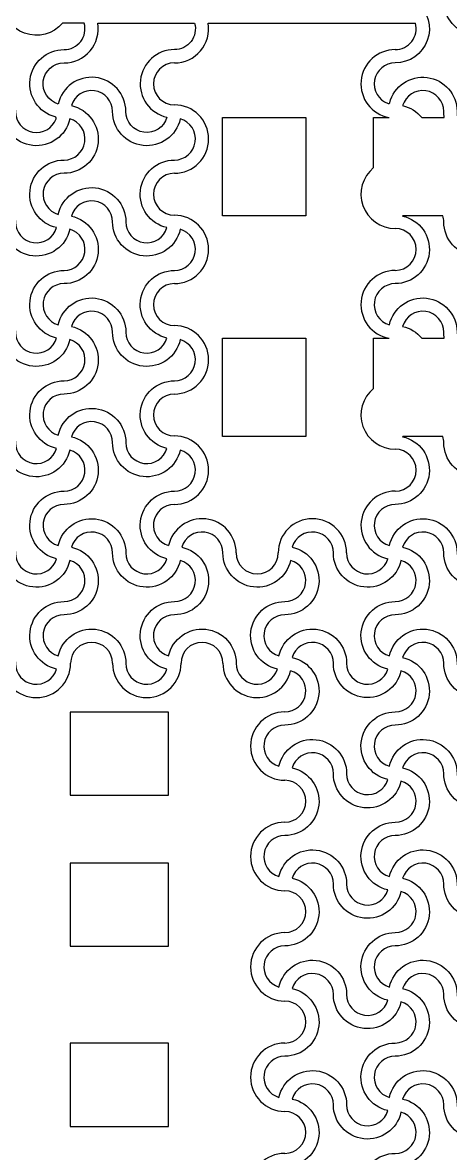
# Model space of a CAD drawing. Header units: millimetres. Extents: x 24 to 345, y 12 to 201.
# Drawn here: x 67.045 to 68.595, y 39.318 to 43.416 of the extents above; entities that cross this region are included whole.
import ezdxf

# ---------------------------------------------------------------- set-up
doc = ezdxf.new("R2010")
doc.units = ezdxf.units.MM
doc.header["$MEASUREMENT"] = 0
doc.layers.add('5th metal (rf+ground)', color=240, linetype='Continuous')

msp = doc.modelspace()

# ---------------------------------------------------------------- linework, layer by layer
at = {"layer": '5th metal (rf+ground)'}
msp.add_line((67.71767, 43.41421), (68.46862, 43.41421), dxfattribs=at)
msp.add_line((67.71767, 43.41421), (68.46862, 43.41421), dxfattribs=at)
msp.add_line((67.71767, 43.41421), (68.46862, 43.41421), dxfattribs=at)
msp.add_line((67.71767, 43.41421), (68.46862, 43.41421), dxfattribs=at)
for points in [[(67.19004, 43.41421, -0.6990522), (66.9713, 43.49421, 0.8396467), (66.82385, 43.52011, 0.3140027), (66.82657, 43.5142, -0.8800119), (66.7953, 43.27021, 0.8296244), (66.76772, 43.12339, 0.3532589), (66.77564, 43.12674, -0.8753594), (67.0193, 43.09421, 0.8341201), (67.16641, 43.06738, 0.111244), (67.16698, 43.07052, 0.2790122), (67.16334, 43.0744, -0.8774938), (67.1953, 43.31821, 0.4945431), (67.26862, 43.41421)], [(67.19004, 43.41421, -0.6990522), (66.9713, 43.49421, 0.8396467), (66.82385, 43.52011, 0.3140027), (66.82657, 43.5142, -0.8800119), (66.7953, 43.27021, 0.8296244), (66.76772, 43.12339, 0.3532589), (66.77564, 43.12674, -0.8753594), (67.0193, 43.09421, 0.8341201), (67.16641, 43.06738, 0.111244), (67.16698, 43.07052, 0.2790122), (67.16334, 43.0744, -0.8774938), (67.1953, 43.31821, 0.4945431), (67.26862, 43.41421)], [(67.19004, 43.41421, -0.6990522), (66.9713, 43.49421, 0.8396467), (66.82385, 43.52011, 0.3140027), (66.82657, 43.5142, -0.8800119), (66.7953, 43.27021, 0.8296244), (66.76772, 43.12339, 0.3532589), (66.77564, 43.12674, -0.8753594), (67.0193, 43.09421, 0.8341201), (67.16641, 43.06738, 0.111244), (67.16698, 43.07052, 0.2790122), (67.16334, 43.0744, -0.8774938), (67.1953, 43.31821, 0.4945431), (67.26862, 43.41421)], [(67.19004, 43.41421, -0.6990522), (66.9713, 43.49421, 0.8396467), (66.82385, 43.52011, 0.3140027), (66.82657, 43.5142, -0.8800119), (66.7953, 43.27021, 0.8296244), (66.76772, 43.12339, 0.3532589), (66.77564, 43.12674, -0.8753594), (67.0193, 43.09421, 0.8341201), (67.16641, 43.06738, 0.111244), (67.16698, 43.07052, 0.2790122), (67.16334, 43.0744, -0.8774938), (67.1953, 43.31821, 0.4945431), (67.26862, 43.41421)], [(68.4753, 43.48895, -0.6990522), (68.3953, 43.27021, 0.8396467), (68.3694, 43.12276, 0.3140027), (68.37531, 43.12548, -0.8800119), (68.6193, 43.09421, 0.8296244), (68.76612, 43.06663, 0.3532589), (68.76277, 43.07455, -0.8753594), (68.7953, 43.31821, 0.8341201), (68.82213, 43.46532, 0.111244), (68.81899, 43.46589, 0.2790122), (68.81511, 43.46226, -0.8774938), (68.5713, 43.49421, 0.4945431), (68.4753, 43.56753)], [(68.4753, 43.48895, -0.6990522), (68.3953, 43.27021, 0.8396467), (68.3694, 43.12276, 0.3140027), (68.37531, 43.12548, -0.8800119), (68.6193, 43.09421, 0.8296244), (68.76612, 43.06663, 0.3532589), (68.76277, 43.07455, -0.8753594), (68.7953, 43.31821, 0.8341201), (68.82213, 43.46532, 0.111244), (68.81899, 43.46589, 0.2790122), (68.81511, 43.46226, -0.8774938), (68.5713, 43.49421, 0.4945431), (68.4753, 43.56753)], [(68.4753, 43.48895, -0.6990522), (68.3953, 43.27021, 0.8396467), (68.3694, 43.12276, 0.3140027), (68.37531, 43.12548, -0.8800119), (68.6193, 43.09421, 0.8296244), (68.76612, 43.06663, 0.3532589), (68.76277, 43.07455, -0.8753594), (68.7953, 43.31821, 0.8341201), (68.82213, 43.46532, 0.111244), (68.81899, 43.46589, 0.2790122), (68.81511, 43.46226, -0.8774938), (68.5713, 43.49421, 0.4945431), (68.4753, 43.56753)], [(68.4753, 43.48895, -0.6990522), (68.3953, 43.27021, 0.8396467), (68.3694, 43.12276, 0.3140027), (68.37531, 43.12548, -0.8800119), (68.6193, 43.09421, 0.8296244), (68.76612, 43.06663, 0.3532589), (68.76277, 43.07455, -0.8753594), (68.7953, 43.31821, 0.8341201), (68.82213, 43.46532, 0.111244), (68.81899, 43.46589, 0.2790122), (68.81511, 43.46226, -0.8774938), (68.5713, 43.49421, 0.4945431), (68.4753, 43.56753)], [(67.1953, 43.27021, 0.4624981), (67.31767, 43.41421), (67.66862, 43.41421, -0.4945431), (67.5953, 43.31821, 0.8959788), (67.56833, 43.07318, -0.8687853), (67.4193, 43.09421, 0.8959788), (67.17427, 43.12118, -0.8687853)], [(67.1953, 43.27021, 0.4624981), (67.31767, 43.41421), (67.66862, 43.41421, -0.4945431), (67.5953, 43.31821, 0.8959788), (67.56833, 43.07318, -0.8687853), (67.4193, 43.09421, 0.8959788), (67.17427, 43.12118, -0.8687853)], [(67.1953, 43.27021, 0.4624981), (67.31767, 43.41421), (67.66862, 43.41421, -0.4945431), (67.5953, 43.31821, 0.8959788), (67.56833, 43.07318, -0.8687853), (67.4193, 43.09421, 0.8959788), (67.17427, 43.12118, -0.8687853)], [(67.1953, 43.27021, 0.4624981), (67.31767, 43.41421), (67.66862, 43.41421, -0.4945431), (67.5953, 43.31821, 0.8959788), (67.56833, 43.07318, -0.8687853), (67.4193, 43.09421, 0.8959788), (67.17427, 43.12118, -0.8687853)], [(67.21633, 43.06724, -0.8959788), (66.9713, 43.09421, 0.8687853), (66.82227, 43.11524, -0.8959788), (66.7953, 42.87021, 0.8687853), (66.77427, 42.72118, -0.8959788), (67.0193, 42.69421, 0.8687853), (67.16833, 42.67318, -0.8959788), (67.1953, 42.91821, 0.8687853)], [(67.21633, 43.06724, -0.8959788), (66.9713, 43.09421, 0.8687853), (66.82227, 43.11524, -0.8959788), (66.7953, 42.87021, 0.8687853), (66.77427, 42.72118, -0.8959788), (67.0193, 42.69421, 0.8687853), (67.16833, 42.67318, -0.8959788), (67.1953, 42.91821, 0.8687853)], [(67.21633, 43.06724, -0.8959788), (66.9713, 43.09421, 0.8687853), (66.82227, 43.11524, -0.8959788), (66.7953, 42.87021, 0.8687853), (66.77427, 42.72118, -0.8959788), (67.0193, 42.69421, 0.8687853), (67.16833, 42.67318, -0.8959788), (67.1953, 42.91821, 0.8687853)], [(67.21633, 43.06724, -0.8959788), (66.9713, 43.09421, 0.8687853), (66.82227, 43.11524, -0.8959788), (66.7953, 42.87021, 0.8687853), (66.77427, 42.72118, -0.8959788), (67.0193, 42.69421, 0.8687853), (67.16833, 42.67318, -0.8959788), (67.1953, 42.91821, 0.8687853)], [(67.61633, 43.06724, -0.8959788), (67.3713, 43.09421, 0.8687853), (67.22227, 43.11524, -0.8959788), (67.1953, 42.87021, 0.8687853), (67.17427, 42.72118, -0.8959788), (67.4193, 42.69421, 0.8687853), (67.56833, 42.67318, -0.8959788), (67.5953, 42.91821, 0.8687853)], [(67.61633, 43.06724, -0.8959788), (67.3713, 43.09421, 0.8687853), (67.22227, 43.11524, -0.8959788), (67.1953, 42.87021, 0.8687853), (67.17427, 42.72118, -0.8959788), (67.4193, 42.69421, 0.8687853), (67.56833, 42.67318, -0.8959788), (67.5953, 42.91821, 0.8687853)], [(67.61633, 43.06724, -0.8959788), (67.3713, 43.09421, 0.8687853), (67.22227, 43.11524, -0.8959788), (67.1953, 42.87021, 0.8687853), (67.17427, 42.72118, -0.8959788), (67.4193, 42.69421, 0.8687853), (67.56833, 42.67318, -0.8959788), (67.5953, 42.91821, 0.8687853)], [(67.61633, 43.06724, -0.8959788), (67.3713, 43.09421, 0.8687853), (67.22227, 43.11524, -0.8959788), (67.1953, 42.87021, 0.8687853), (67.17427, 42.72118, -0.8959788), (67.4193, 42.69421, 0.8687853), (67.56833, 42.67318, -0.8959788), (67.5953, 42.91821, 0.8687853)], [(67.21633, 42.66724, -0.8959788), (66.9713, 42.69421, 0.8687853), (66.82227, 42.71524, -0.8959788), (66.7953, 42.47021, 0.8687853), (66.77427, 42.32118, -0.8959788), (67.0193, 42.29421, 0.8687853), (67.16833, 42.27318, -0.8959788), (67.1953, 42.51821, 0.8687853)], [(67.21633, 42.66724, -0.8959788), (66.9713, 42.69421, 0.8687853), (66.82227, 42.71524, -0.8959788), (66.7953, 42.47021, 0.8687853), (66.77427, 42.32118, -0.8959788), (67.0193, 42.29421, 0.8687853), (67.16833, 42.27318, -0.8959788), (67.1953, 42.51821, 0.8687853)], [(67.21633, 42.66724, -0.8959788), (66.9713, 42.69421, 0.8687853), (66.82227, 42.71524, -0.8959788), (66.7953, 42.47021, 0.8687853), (66.77427, 42.32118, -0.8959788), (67.0193, 42.29421, 0.8687853), (67.16833, 42.27318, -0.8959788), (67.1953, 42.51821, 0.8687853)], [(67.21633, 42.66724, -0.8959788), (66.9713, 42.69421, 0.8687853), (66.82227, 42.71524, -0.8959788), (66.7953, 42.47021, 0.8687853), (66.77427, 42.32118, -0.8959788), (67.0193, 42.29421, 0.8687853), (67.16833, 42.27318, -0.8959788), (67.1953, 42.51821, 0.8687853)], [(67.61633, 42.66724, -0.8959788), (67.3713, 42.69421, 0.8687853), (67.22227, 42.71524, -0.8959788), (67.1953, 42.47021, 0.8687853), (67.17427, 42.32118, -0.8959788), (67.4193, 42.29421, 0.8687853), (67.56833, 42.27318, -0.8959788), (67.5953, 42.51821, 0.8687853)], [(67.61633, 42.66724, -0.8959788), (67.3713, 42.69421, 0.8687853), (67.22227, 42.71524, -0.8959788), (67.1953, 42.47021, 0.8687853), (67.17427, 42.32118, -0.8959788), (67.4193, 42.29421, 0.8687853), (67.56833, 42.27318, -0.8959788), (67.5953, 42.51821, 0.8687853)], [(67.61633, 42.66724, -0.8959788), (67.3713, 42.69421, 0.8687853), (67.22227, 42.71524, -0.8959788), (67.1953, 42.47021, 0.8687853), (67.17427, 42.32118, -0.8959788), (67.4193, 42.29421, 0.8687853), (67.56833, 42.27318, -0.8959788), (67.5953, 42.51821, 0.8687853)], [(67.61633, 42.66724, -0.8959788), (67.3713, 42.69421, 0.8687853), (67.22227, 42.71524, -0.8959788), (67.1953, 42.47021, 0.8687853), (67.17427, 42.32118, -0.8959788), (67.4193, 42.29421, 0.8687853), (67.56833, 42.27318, -0.8959788), (67.5953, 42.51821, 0.8687853)], [(67.21633, 42.26724, -0.8959788), (66.9713, 42.29421, 0.8687853), (66.82227, 42.31524, -0.8959788), (66.7953, 42.07021, 0.8687853), (66.77427, 41.92118, -0.8959788), (67.0193, 41.89421, 0.8687853), (67.16833, 41.87318, -0.8959788), (67.1953, 42.11821, 0.8687853)], [(67.21633, 42.26724, -0.8959788), (66.9713, 42.29421, 0.8687853), (66.82227, 42.31524, -0.8959788), (66.7953, 42.07021, 0.8687853), (66.77427, 41.92118, -0.8959788), (67.0193, 41.89421, 0.8687853), (67.16833, 41.87318, -0.8959788), (67.1953, 42.11821, 0.8687853)], [(67.21633, 42.26724, -0.8959788), (66.9713, 42.29421, 0.8687853), (66.82227, 42.31524, -0.8959788), (66.7953, 42.07021, 0.8687853), (66.77427, 41.92118, -0.8959788), (67.0193, 41.89421, 0.8687853), (67.16833, 41.87318, -0.8959788), (67.1953, 42.11821, 0.8687853)], [(67.21633, 42.26724, -0.8959788), (66.9713, 42.29421, 0.8687853), (66.82227, 42.31524, -0.8959788), (66.7953, 42.07021, 0.8687853), (66.77427, 41.92118, -0.8959788), (67.0193, 41.89421, 0.8687853), (67.16833, 41.87318, -0.8959788), (67.1953, 42.11821, 0.8687853)], [(67.61633, 42.26724, -0.8959788), (67.3713, 42.29421, 0.8687853), (67.22227, 42.31524, -0.8959788), (67.1953, 42.07021, 0.8687853), (67.17427, 41.92118, -0.8959788), (67.4193, 41.89421, 0.8687853), (67.56833, 41.87318, -0.8959788), (67.5953, 42.11821, 0.8687853)], [(67.61633, 42.26724, -0.8959788), (67.3713, 42.29421, 0.8687853), (67.22227, 42.31524, -0.8959788), (67.1953, 42.07021, 0.8687853), (67.17427, 41.92118, -0.8959788), (67.4193, 41.89421, 0.8687853), (67.56833, 41.87318, -0.8959788), (67.5953, 42.11821, 0.8687853)], [(67.61633, 42.26724, -0.8959788), (67.3713, 42.29421, 0.8687853), (67.22227, 42.31524, -0.8959788), (67.1953, 42.07021, 0.8687853), (67.17427, 41.92118, -0.8959788), (67.4193, 41.89421, 0.8687853), (67.56833, 41.87318, -0.8959788), (67.5953, 42.11821, 0.8687853)], [(67.61633, 42.26724, -0.8959788), (67.3713, 42.29421, 0.8687853), (67.22227, 42.31524, -0.8959788), (67.1953, 42.07021, 0.8687853), (67.17427, 41.92118, -0.8959788), (67.4193, 41.89421, 0.8687853), (67.56833, 41.87318, -0.8959788), (67.5953, 42.11821, 0.8687853)], [(67.21633, 41.86724, -0.8959788), (66.9713, 41.89421, 0.8687853), (66.82227, 41.91524, -0.8959788), (66.7953, 41.67021, 0.8687853), (66.77427, 41.52118, -0.8959788), (67.0193, 41.49421, 0.8687853), (67.16833, 41.47318, -0.8959788), (67.1953, 41.71821, 0.8687853)], [(67.21633, 41.86724, -0.8959788), (66.9713, 41.89421, 0.8687853), (66.82227, 41.91524, -0.8959788), (66.7953, 41.67021, 0.8687853), (66.77427, 41.52118, -0.8959788), (67.0193, 41.49421, 0.8687853), (67.16833, 41.47318, -0.8959788), (67.1953, 41.71821, 0.8687853)], [(67.21633, 41.86724, -0.8959788), (66.9713, 41.89421, 0.8687853), (66.82227, 41.91524, -0.8959788), (66.7953, 41.67021, 0.8687853), (66.77427, 41.52118, -0.8959788), (67.0193, 41.49421, 0.8687853), (67.16833, 41.47318, -0.8959788), (67.1953, 41.71821, 0.8687853)], [(67.21633, 41.86724, -0.8959788), (66.9713, 41.89421, 0.8687853), (66.82227, 41.91524, -0.8959788), (66.7953, 41.67021, 0.8687853), (66.77427, 41.52118, -0.8959788), (67.0193, 41.49421, 0.8687853), (67.16833, 41.47318, -0.8959788), (67.1953, 41.71821, 0.8687853)], [(67.61633, 41.86724, -0.8959788), (67.3713, 41.89421, 0.8687853), (67.22227, 41.91524, -0.8959788), (67.1953, 41.67021, 0.8687853), (67.17427, 41.52118, -0.8959788), (67.4193, 41.49421, 0.8687853), (67.56833, 41.47318, -0.8959788), (67.5953, 41.71821, 0.8687853)], [(67.61633, 41.86724, -0.8959788), (67.3713, 41.89421, 0.8687853), (67.22227, 41.91524, -0.8959788), (67.1953, 41.67021, 0.8687853), (67.17427, 41.52118, -0.8959788), (67.4193, 41.49421, 0.8687853), (67.56833, 41.47318, -0.8959788), (67.5953, 41.71821, 0.8687853)], [(67.61633, 41.86724, -0.8959788), (67.3713, 41.89421, 0.8687853), (67.22227, 41.91524, -0.8959788), (67.1953, 41.67021, 0.8687853), (67.17427, 41.52118, -0.8959788), (67.4193, 41.49421, 0.8687853), (67.56833, 41.47318, -0.8959788), (67.5953, 41.71821, 0.8687853)], [(67.61633, 41.86724, -0.8959788), (67.3713, 41.89421, 0.8687853), (67.22227, 41.91524, -0.8959788), (67.1953, 41.67021, 0.8687853), (67.17427, 41.52118, -0.8959788), (67.4193, 41.49421, 0.8687853), (67.56833, 41.47318, -0.8959788), (67.5953, 41.71821, 0.8687853)], [(67.21633, 41.46724, -0.8959788), (66.9713, 41.49421, 0.8687853), (66.82227, 41.51524, -0.8959788), (66.7953, 41.27021, 0.8687853), (66.77427, 41.12118, -0.8959788), (67.0193, 41.09421, 0.8687853), (67.16833, 41.07318, -0.8959788), (67.1953, 41.31821, 0.8687853)], [(67.21633, 41.46724, -0.8959788), (66.9713, 41.49421, 0.8687853), (66.82227, 41.51524, -0.8959788), (66.7953, 41.27021, 0.8687853), (66.77427, 41.12118, -0.8959788), (67.0193, 41.09421, 0.8687853), (67.16833, 41.07318, -0.8959788), (67.1953, 41.31821, 0.8687853)], [(67.21633, 41.46724, -0.8959788), (66.9713, 41.49421, 0.8687853), (66.82227, 41.51524, -0.8959788), (66.7953, 41.27021, 0.8687853), (66.77427, 41.12118, -0.8959788), (67.0193, 41.09421, 0.8687853), (67.16833, 41.07318, -0.8959788), (67.1953, 41.31821, 0.8687853)], [(67.21633, 41.46724, -0.8959788), (66.9713, 41.49421, 0.8687853), (66.82227, 41.51524, -0.8959788), (66.7953, 41.27021, 0.8687853), (66.77427, 41.12118, -0.8959788), (67.0193, 41.09421, 0.8687853), (67.16833, 41.07318, -0.8959788), (67.1953, 41.31821, 0.8687853)], [(67.61633, 41.46724, -0.8959788), (67.3713, 41.49421, 0.8687853), (67.22227, 41.51524, -0.8959788), (67.1953, 41.27021, 0.8687853), (67.17427, 41.12118, -0.8959788), (67.4193, 41.09421, 0.8687853), (67.56833, 41.07318, -0.8959788), (67.5953, 41.31821, 0.8687853)], [(67.61633, 41.46724, -0.8959788), (67.3713, 41.49421, 0.8687853), (67.22227, 41.51524, -0.8959788), (67.1953, 41.27021, 0.8687853), (67.17427, 41.12118, -0.8959788), (67.4193, 41.09421, 0.8687853), (67.56833, 41.07318, -0.8959788), (67.5953, 41.31821, 0.8687853)], [(67.61633, 41.46724, -0.8959788), (67.3713, 41.49421, 0.8687853), (67.22227, 41.51524, -0.8959788), (67.1953, 41.27021, 0.8687853), (67.17427, 41.12118, -0.8959788), (67.4193, 41.09421, 0.8687853), (67.56833, 41.07318, -0.8959788), (67.5953, 41.31821, 0.8687853)], [(67.61633, 41.46724, -0.8959788), (67.3713, 41.49421, 0.8687853), (67.22227, 41.51524, -0.8959788), (67.1953, 41.27021, 0.8687853), (67.17427, 41.12118, -0.8959788), (67.4193, 41.09421, 0.8687853), (67.56833, 41.07318, -0.8959788), (67.5953, 41.31821, 0.8687853)], [(68.01633, 41.46724, -0.8959788), (67.7713, 41.49421, 0.8687853), (67.62227, 41.51524, -0.8959788), (67.5953, 41.27021, 0.8687853), (67.57427, 41.12118, -0.8959788), (67.8193, 41.09421, 0.8687853), (67.96833, 41.07318, -0.8959788), (67.9953, 41.31821, 0.8687853)], [(68.01633, 41.46724, -0.8959788), (67.7713, 41.49421, 0.8687853), (67.62227, 41.51524, -0.8959788), (67.5953, 41.27021, 0.8687853), (67.57427, 41.12118, -0.8959788), (67.8193, 41.09421, 0.8687853), (67.96833, 41.07318, -0.8959788), (67.9953, 41.31821, 0.8687853)], [(68.01633, 41.46724, -0.8959788), (67.7713, 41.49421, 0.8687853), (67.62227, 41.51524, -0.8959788), (67.5953, 41.27021, 0.8687853), (67.57427, 41.12118, -0.8959788), (67.8193, 41.09421, 0.8687853), (67.96833, 41.07318, -0.8959788), (67.9953, 41.31821, 0.8687853)], [(68.01633, 41.46724, -0.8959788), (67.7713, 41.49421, 0.8687853), (67.62227, 41.51524, -0.8959788), (67.5953, 41.27021, 0.8687853), (67.57427, 41.12118, -0.8959788), (67.8193, 41.09421, 0.8687853), (67.96833, 41.07318, -0.8959788), (67.9953, 41.31821, 0.8687853)], [(68.41633, 41.46724, -0.8959788), (68.1713, 41.49421, 0.8687853), (68.02227, 41.51524, -0.8959788), (67.9953, 41.27021, 0.8687853), (67.97427, 41.12118, -0.8959788), (68.2193, 41.09421, 0.8687853), (68.36833, 41.07318, -0.8959788), (68.3953, 41.31821, 0.8687853)], [(68.41633, 41.46724, -0.8959788), (68.1713, 41.49421, 0.8687853), (68.02227, 41.51524, -0.8959788), (67.9953, 41.27021, 0.8687853), (67.97427, 41.12118, -0.8959788), (68.2193, 41.09421, 0.8687853), (68.36833, 41.07318, -0.8959788), (68.3953, 41.31821, 0.8687853)], [(68.41633, 41.46724, -0.8959788), (68.1713, 41.49421, 0.8687853), (68.02227, 41.51524, -0.8959788), (67.9953, 41.27021, 0.8687853), (67.97427, 41.12118, -0.8959788), (68.2193, 41.09421, 0.8687853), (68.36833, 41.07318, -0.8959788), (68.3953, 41.31821, 0.8687853)], [(68.41633, 41.46724, -0.8959788), (68.1713, 41.49421, 0.8687853), (68.02227, 41.51524, -0.8959788), (67.9953, 41.27021, 0.8687853), (67.97427, 41.12118, -0.8959788), (68.2193, 41.09421, 0.8687853), (68.36833, 41.07318, -0.8959788), (68.3953, 41.31821, 0.8687853)], [(68.81633, 41.46724, -0.8959788), (68.5713, 41.49421, 0.8687853), (68.42227, 41.51524, -0.8959788), (68.3953, 41.27021, 0.8687853), (68.37427, 41.12118, -0.8959788), (68.6193, 41.09421, 0.8687853), (68.76833, 41.07318, -0.8959788), (68.7953, 41.31821, 0.8687853)], [(68.81633, 41.46724, -0.8959788), (68.5713, 41.49421, 0.8687853), (68.42227, 41.51524, -0.8959788), (68.3953, 41.27021, 0.8687853), (68.37427, 41.12118, -0.8959788), (68.6193, 41.09421, 0.8687853), (68.76833, 41.07318, -0.8959788), (68.7953, 41.31821, 0.8687853)], [(68.81633, 41.46724, -0.8959788), (68.5713, 41.49421, 0.8687853), (68.42227, 41.51524, -0.8959788), (68.3953, 41.27021, 0.8687853), (68.37427, 41.12118, -0.8959788), (68.6193, 41.09421, 0.8687853), (68.76833, 41.07318, -0.8959788), (68.7953, 41.31821, 0.8687853)], [(68.81633, 41.46724, -0.8959788), (68.5713, 41.49421, 0.8687853), (68.42227, 41.51524, -0.8959788), (68.3953, 41.27021, 0.8687853), (68.37427, 41.12118, -0.8959788), (68.6193, 41.09421, 0.8687853), (68.76833, 41.07318, -0.8959788), (68.7953, 41.31821, 0.8687853)], [(68.41633, 41.06724, -0.8959788), (68.1713, 41.09421, 0.8687853), (68.02227, 41.11524, -0.8959788), (67.9953, 40.87021, 0.8687853), (67.97427, 40.72118, -0.8959788), (68.2193, 40.69421, 0.8687853), (68.36833, 40.67318, -0.8959788), (68.3953, 40.91821, 0.8687853)], [(68.41633, 41.06724, -0.8959788), (68.1713, 41.09421, 0.8687853), (68.02227, 41.11524, -0.8959788), (67.9953, 40.87021, 0.8687853), (67.97427, 40.72118, -0.8959788), (68.2193, 40.69421, 0.8687853), (68.36833, 40.67318, -0.8959788), (68.3953, 40.91821, 0.8687853)], [(68.41633, 41.06724, -0.8959788), (68.1713, 41.09421, 0.8687853), (68.02227, 41.11524, -0.8959788), (67.9953, 40.87021, 0.8687853), (67.97427, 40.72118, -0.8959788), (68.2193, 40.69421, 0.8687853), (68.36833, 40.67318, -0.8959788), (68.3953, 40.91821, 0.8687853)], [(68.41633, 41.06724, -0.8959788), (68.1713, 41.09421, 0.8687853), (68.02227, 41.11524, -0.8959788), (67.9953, 40.87021, 0.8687853), (67.97427, 40.72118, -0.8959788), (68.2193, 40.69421, 0.8687853), (68.36833, 40.67318, -0.8959788), (68.3953, 40.91821, 0.8687853)], [(68.81633, 41.06724, -0.8959788), (68.5713, 41.09421, 0.8687853), (68.42227, 41.11524, -0.8959788), (68.3953, 40.87021, 0.8687853), (68.37427, 40.72118, -0.8959788), (68.6193, 40.69421, 0.8687853), (68.76833, 40.67318, -0.8959788), (68.7953, 40.91821, 0.8687853)], [(68.81633, 41.06724, -0.8959788), (68.5713, 41.09421, 0.8687853), (68.42227, 41.11524, -0.8959788), (68.3953, 40.87021, 0.8687853), (68.37427, 40.72118, -0.8959788), (68.6193, 40.69421, 0.8687853), (68.76833, 40.67318, -0.8959788), (68.7953, 40.91821, 0.8687853)], [(68.81633, 41.06724, -0.8959788), (68.5713, 41.09421, 0.8687853), (68.42227, 41.11524, -0.8959788), (68.3953, 40.87021, 0.8687853), (68.37427, 40.72118, -0.8959788), (68.6193, 40.69421, 0.8687853), (68.76833, 40.67318, -0.8959788), (68.7953, 40.91821, 0.8687853)], [(68.81633, 41.06724, -0.8959788), (68.5713, 41.09421, 0.8687853), (68.42227, 41.11524, -0.8959788), (68.3953, 40.87021, 0.8687853), (68.37427, 40.72118, -0.8959788), (68.6193, 40.69421, 0.8687853), (68.76833, 40.67318, -0.8959788), (68.7953, 40.91821, 0.8687853)], [(68.41633, 40.66724, -0.8959788), (68.1713, 40.69421, 0.8687853), (68.02227, 40.71524, -0.8959788), (67.9953, 40.47021, 0.8687853), (67.97427, 40.32118, -0.8959788), (68.2193, 40.29421, 0.8687853), (68.36833, 40.27318, -0.8959788), (68.3953, 40.51821, 0.8687853)], [(68.41633, 40.66724, -0.8959788), (68.1713, 40.69421, 0.8687853), (68.02227, 40.71524, -0.8959788), (67.9953, 40.47021, 0.8687853), (67.97427, 40.32118, -0.8959788), (68.2193, 40.29421, 0.8687853), (68.36833, 40.27318, -0.8959788), (68.3953, 40.51821, 0.8687853)], [(68.41633, 40.66724, -0.8959788), (68.1713, 40.69421, 0.8687853), (68.02227, 40.71524, -0.8959788), (67.9953, 40.47021, 0.8687853), (67.97427, 40.32118, -0.8959788), (68.2193, 40.29421, 0.8687853), (68.36833, 40.27318, -0.8959788), (68.3953, 40.51821, 0.8687853)], [(68.41633, 40.66724, -0.8959788), (68.1713, 40.69421, 0.8687853), (68.02227, 40.71524, -0.8959788), (67.9953, 40.47021, 0.8687853), (67.97427, 40.32118, -0.8959788), (68.2193, 40.29421, 0.8687853), (68.36833, 40.27318, -0.8959788), (68.3953, 40.51821, 0.8687853)], [(68.81633, 40.66724, -0.8959788), (68.5713, 40.69421, 0.8687853), (68.42227, 40.71524, -0.8959788), (68.3953, 40.47021, 0.8687853), (68.37427, 40.32118, -0.8959788), (68.6193, 40.29421, 0.8687853), (68.76833, 40.27318, -0.8959788), (68.7953, 40.51821, 0.8687853)], [(68.81633, 40.66724, -0.8959788), (68.5713, 40.69421, 0.8687853), (68.42227, 40.71524, -0.8959788), (68.3953, 40.47021, 0.8687853), (68.37427, 40.32118, -0.8959788), (68.6193, 40.29421, 0.8687853), (68.76833, 40.27318, -0.8959788), (68.7953, 40.51821, 0.8687853)], [(68.81633, 40.66724, -0.8959788), (68.5713, 40.69421, 0.8687853), (68.42227, 40.71524, -0.8959788), (68.3953, 40.47021, 0.8687853), (68.37427, 40.32118, -0.8959788), (68.6193, 40.29421, 0.8687853), (68.76833, 40.27318, -0.8959788), (68.7953, 40.51821, 0.8687853)], [(68.81633, 40.66724, -0.8959788), (68.5713, 40.69421, 0.8687853), (68.42227, 40.71524, -0.8959788), (68.3953, 40.47021, 0.8687853), (68.37427, 40.32118, -0.8959788), (68.6193, 40.29421, 0.8687853), (68.76833, 40.27318, -0.8959788), (68.7953, 40.51821, 0.8687853)], [(68.41633, 40.26724, -0.8959788), (68.1713, 40.29421, 0.8687853), (68.02227, 40.31524, -0.8959788), (67.9953, 40.07021, 0.8687853), (67.97427, 39.92118, -0.8959788), (68.2193, 39.89421, 0.8687853), (68.36833, 39.87318, -0.8959788), (68.3953, 40.11821, 0.8687853)], [(68.41633, 40.26724, -0.8959788), (68.1713, 40.29421, 0.8687853), (68.02227, 40.31524, -0.8959788), (67.9953, 40.07021, 0.8687853), (67.97427, 39.92118, -0.8959788), (68.2193, 39.89421, 0.8687853), (68.36833, 39.87318, -0.8959788), (68.3953, 40.11821, 0.8687853)], [(68.41633, 40.26724, -0.8959788), (68.1713, 40.29421, 0.8687853), (68.02227, 40.31524, -0.8959788), (67.9953, 40.07021, 0.8687853), (67.97427, 39.92118, -0.8959788), (68.2193, 39.89421, 0.8687853), (68.36833, 39.87318, -0.8959788), (68.3953, 40.11821, 0.8687853)], [(68.41633, 40.26724, -0.8959788), (68.1713, 40.29421, 0.8687853), (68.02227, 40.31524, -0.8959788), (67.9953, 40.07021, 0.8687853), (67.97427, 39.92118, -0.8959788), (68.2193, 39.89421, 0.8687853), (68.36833, 39.87318, -0.8959788), (68.3953, 40.11821, 0.8687853)], [(68.81633, 40.26724, -0.8959788), (68.5713, 40.29421, 0.8687853), (68.42227, 40.31524, -0.8959788), (68.3953, 40.07021, 0.8687853), (68.37427, 39.92118, -0.8959788), (68.6193, 39.89421, 0.8687853), (68.76833, 39.87318, -0.8959788), (68.7953, 40.11821, 0.8687853)], [(68.81633, 40.26724, -0.8959788), (68.5713, 40.29421, 0.8687853), (68.42227, 40.31524, -0.8959788), (68.3953, 40.07021, 0.8687853), (68.37427, 39.92118, -0.8959788), (68.6193, 39.89421, 0.8687853), (68.76833, 39.87318, -0.8959788), (68.7953, 40.11821, 0.8687853)], [(68.81633, 40.26724, -0.8959788), (68.5713, 40.29421, 0.8687853), (68.42227, 40.31524, -0.8959788), (68.3953, 40.07021, 0.8687853), (68.37427, 39.92118, -0.8959788), (68.6193, 39.89421, 0.8687853), (68.76833, 39.87318, -0.8959788), (68.7953, 40.11821, 0.8687853)], [(68.81633, 40.26724, -0.8959788), (68.5713, 40.29421, 0.8687853), (68.42227, 40.31524, -0.8959788), (68.3953, 40.07021, 0.8687853), (68.37427, 39.92118, -0.8959788), (68.6193, 39.89421, 0.8687853), (68.76833, 39.87318, -0.8959788), (68.7953, 40.11821, 0.8687853)], [(68.41633, 39.86724, -0.8959788), (68.1713, 39.89421, 0.8687853), (68.02227, 39.91524, -0.8959788), (67.9953, 39.67021, 0.8687853), (67.97427, 39.52118, -0.8959788), (68.2193, 39.49421, 0.8687853), (68.36833, 39.47318, -0.8959788), (68.3953, 39.71821, 0.8687853)], [(68.41633, 39.86724, -0.8959788), (68.1713, 39.89421, 0.8687853), (68.02227, 39.91524, -0.8959788), (67.9953, 39.67021, 0.8687853), (67.97427, 39.52118, -0.8959788), (68.2193, 39.49421, 0.8687853), (68.36833, 39.47318, -0.8959788), (68.3953, 39.71821, 0.8687853)], [(68.41633, 39.86724, -0.8959788), (68.1713, 39.89421, 0.8687853), (68.02227, 39.91524, -0.8959788), (67.9953, 39.67021, 0.8687853), (67.97427, 39.52118, -0.8959788), (68.2193, 39.49421, 0.8687853), (68.36833, 39.47318, -0.8959788), (68.3953, 39.71821, 0.8687853)], [(68.41633, 39.86724, -0.8959788), (68.1713, 39.89421, 0.8687853), (68.02227, 39.91524, -0.8959788), (67.9953, 39.67021, 0.8687853), (67.97427, 39.52118, -0.8959788), (68.2193, 39.49421, 0.8687853), (68.36833, 39.47318, -0.8959788), (68.3953, 39.71821, 0.8687853)], [(68.81633, 39.86724, -0.8959788), (68.5713, 39.89421, 0.8687853), (68.42227, 39.91524, -0.8959788), (68.3953, 39.67021, 0.8687853), (68.37427, 39.52118, -0.8959788), (68.6193, 39.49421, 0.8687853), (68.76833, 39.47318, -0.8959788), (68.7953, 39.71821, 0.8687853)], [(68.81633, 39.86724, -0.8959788), (68.5713, 39.89421, 0.8687853), (68.42227, 39.91524, -0.8959788), (68.3953, 39.67021, 0.8687853), (68.37427, 39.52118, -0.8959788), (68.6193, 39.49421, 0.8687853), (68.76833, 39.47318, -0.8959788), (68.7953, 39.71821, 0.8687853)], [(68.81633, 39.86724, -0.8959788), (68.5713, 39.89421, 0.8687853), (68.42227, 39.91524, -0.8959788), (68.3953, 39.67021, 0.8687853), (68.37427, 39.52118, -0.8959788), (68.6193, 39.49421, 0.8687853), (68.76833, 39.47318, -0.8959788), (68.7953, 39.71821, 0.8687853)], [(68.81633, 39.86724, -0.8959788), (68.5713, 39.89421, 0.8687853), (68.42227, 39.91524, -0.8959788), (68.3953, 39.67021, 0.8687853), (68.37427, 39.52118, -0.8959788), (68.6193, 39.49421, 0.8687853), (68.76833, 39.47318, -0.8959788), (68.7953, 39.71821, 0.8687853)], [(68.41633, 39.46724, -0.8959788), (68.1713, 39.49421, 0.8687853), (68.02227, 39.51524, -0.8959788), (67.9953, 39.27021, 0.8687853), (67.97427, 39.12118, -0.8959788), (68.2193, 39.09421, 0.8687853), (68.36833, 39.07318, -0.8959788), (68.3953, 39.31821, 0.8687853)], [(68.41633, 39.46724, -0.8959788), (68.1713, 39.49421, 0.8687853), (68.02227, 39.51524, -0.8959788), (67.9953, 39.27021, 0.8687853), (67.97427, 39.12118, -0.8959788), (68.2193, 39.09421, 0.8687853), (68.36833, 39.07318, -0.8959788), (68.3953, 39.31821, 0.8687853)], [(68.41633, 39.46724, -0.8959788), (68.1713, 39.49421, 0.8687853), (68.02227, 39.51524, -0.8959788), (67.9953, 39.27021, 0.8687853), (67.97427, 39.12118, -0.8959788), (68.2193, 39.09421, 0.8687853), (68.36833, 39.07318, -0.8959788), (68.3953, 39.31821, 0.8687853)], [(68.41633, 39.46724, -0.8959788), (68.1713, 39.49421, 0.8687853), (68.02227, 39.51524, -0.8959788), (67.9953, 39.27021, 0.8687853), (67.97427, 39.12118, -0.8959788), (68.2193, 39.09421, 0.8687853), (68.36833, 39.07318, -0.8959788), (68.3953, 39.31821, 0.8687853)], [(68.81633, 39.46724, -0.8959788), (68.5713, 39.49421, 0.8687853), (68.42227, 39.51524, -0.8959788), (68.3953, 39.27021, 0.8687853), (68.37427, 39.12118, -0.8959788), (68.6193, 39.09421, 0.8687853), (68.76833, 39.07318, -0.8959788), (68.7953, 39.31821, 0.8687853)], [(68.81633, 39.46724, -0.8959788), (68.5713, 39.49421, 0.8687853), (68.42227, 39.51524, -0.8959788), (68.3953, 39.27021, 0.8687853), (68.37427, 39.12118, -0.8959788), (68.6193, 39.09421, 0.8687853), (68.76833, 39.07318, -0.8959788), (68.7953, 39.31821, 0.8687853)], [(68.81633, 39.46724, -0.8959788), (68.5713, 39.49421, 0.8687853), (68.42227, 39.51524, -0.8959788), (68.3953, 39.27021, 0.8687853), (68.37427, 39.12118, -0.8959788), (68.6193, 39.09421, 0.8687853), (68.76833, 39.07318, -0.8959788), (68.7953, 39.31821, 0.8687853)], [(68.81633, 39.46724, -0.8959788), (68.5713, 39.49421, 0.8687853), (68.42227, 39.51524, -0.8959788), (68.3953, 39.27021, 0.8687853), (68.37427, 39.12118, -0.8959788), (68.6193, 39.09421, 0.8687853), (68.76833, 39.07318, -0.8959788), (68.7953, 39.31821, 0.8687853)]]:
    msp.add_lwpolyline(points, format="xyb", close=True, dxfattribs=at)
for points in [[(68.57327, 43.07221, -0.0446205), (68.5713, 43.09421, 0.8687853), (68.42227, 43.11524, -0.1694062), (68.49169, 43.07221)], [(68.57327, 43.07221, -0.0446205), (68.5713, 43.09421, 0.8687853), (68.42227, 43.11524, -0.1694062), (68.49169, 43.07221)], [(68.57327, 43.07221, -0.0446205), (68.5713, 43.09421, 0.8687853), (68.42227, 43.11524, -0.1694062), (68.49169, 43.07221)], [(68.57327, 43.07221, -0.0446205), (68.5713, 43.09421, 0.8687853), (68.42227, 43.11524, -0.1694062), (68.49169, 43.07221)], [(68.42255, 42.71621, 0.0033204), (68.42227, 42.71524, -0.8959788), (68.3953, 42.47021, 0.8687853), (68.37427, 42.32118, -0.8959788), (68.6193, 42.29421, 0.8687853), (68.76833, 42.27318, -0.8959788), (68.7953, 42.51821, 0.8687853), (68.81633, 42.66724, -0.8959788), (68.5713, 42.69421, 0.0735514), (68.56804, 42.71621)], [(68.42255, 42.71621, 0.0033204), (68.42227, 42.71524, -0.8959788), (68.3953, 42.47021, 0.8687853), (68.37427, 42.32118, -0.8959788), (68.6193, 42.29421, 0.8687853), (68.76833, 42.27318, -0.8959788), (68.7953, 42.51821, 0.8687853), (68.81633, 42.66724, -0.8959788), (68.5713, 42.69421, 0.0735514), (68.56804, 42.71621)], [(68.42255, 42.71621, 0.0033204), (68.42227, 42.71524, -0.8959788), (68.3953, 42.47021, 0.8687853), (68.37427, 42.32118, -0.8959788), (68.6193, 42.29421, 0.8687853), (68.76833, 42.27318, -0.8959788), (68.7953, 42.51821, 0.8687853), (68.81633, 42.66724, -0.8959788), (68.5713, 42.69421, 0.0735514), (68.56804, 42.71621)], [(68.42255, 42.71621, 0.0033204), (68.42227, 42.71524, -0.8959788), (68.3953, 42.47021, 0.8687853), (68.37427, 42.32118, -0.8959788), (68.6193, 42.29421, 0.8687853), (68.76833, 42.27318, -0.8959788), (68.7953, 42.51821, 0.8687853), (68.81633, 42.66724, -0.8959788), (68.5713, 42.69421, 0.0735514), (68.56804, 42.71621)], [(68.57327, 42.27221, -0.0446205), (68.5713, 42.29421, 0.8687853), (68.42227, 42.31524, -0.1694062), (68.49169, 42.27221)], [(68.57327, 42.27221, -0.0446205), (68.5713, 42.29421, 0.8687853), (68.42227, 42.31524, -0.1694062), (68.49169, 42.27221)], [(68.57327, 42.27221, -0.0446205), (68.5713, 42.29421, 0.8687853), (68.42227, 42.31524, -0.1694062), (68.49169, 42.27221)], [(68.57327, 42.27221, -0.0446205), (68.5713, 42.29421, 0.8687853), (68.42227, 42.31524, -0.1694062), (68.49169, 42.27221)], [(68.42255, 41.91621, 0.0033204), (68.42227, 41.91524, -0.8959788), (68.3953, 41.67021, 0.8687853), (68.37427, 41.52118, -0.8959788), (68.6193, 41.49421, 0.8687853), (68.76833, 41.47318, -0.8959788), (68.7953, 41.71821, 0.8687853), (68.81633, 41.86724, -0.8959788), (68.5713, 41.89421, 0.0735514), (68.56804, 41.91621)], [(68.42255, 41.91621, 0.0033204), (68.42227, 41.91524, -0.8959788), (68.3953, 41.67021, 0.8687853), (68.37427, 41.52118, -0.8959788), (68.6193, 41.49421, 0.8687853), (68.76833, 41.47318, -0.8959788), (68.7953, 41.71821, 0.8687853), (68.81633, 41.86724, -0.8959788), (68.5713, 41.89421, 0.0735514), (68.56804, 41.91621)], [(68.42255, 41.91621, 0.0033204), (68.42227, 41.91524, -0.8959788), (68.3953, 41.67021, 0.8687853), (68.37427, 41.52118, -0.8959788), (68.6193, 41.49421, 0.8687853), (68.76833, 41.47318, -0.8959788), (68.7953, 41.71821, 0.8687853), (68.81633, 41.86724, -0.8959788), (68.5713, 41.89421, 0.0735514), (68.56804, 41.91621)], [(68.42255, 41.91621, 0.0033204), (68.42227, 41.91524, -0.8959788), (68.3953, 41.67021, 0.8687853), (68.37427, 41.52118, -0.8959788), (68.6193, 41.49421, 0.8687853), (68.76833, 41.47318, -0.8959788), (68.7953, 41.71821, 0.8687853), (68.81633, 41.86724, -0.8959788), (68.5713, 41.89421, 0.0735514), (68.56804, 41.91621)]]:
    msp.add_lwpolyline(points, format="xyb", dxfattribs=at)
for points in [[(67.77005, 43.07221), (68.07105, 43.07221), (68.07105, 42.71621), (67.77005, 42.71621)], [(67.77005, 43.07221), (68.07105, 43.07221), (68.07105, 42.71621), (67.77005, 42.71621)], [(67.77005, 43.07221), (68.07105, 43.07221), (68.07105, 42.71621), (67.77005, 42.71621)], [(67.77005, 43.07221), (68.07105, 43.07221), (68.07105, 42.71621), (67.77005, 42.71621)], [(67.77005, 42.27221), (68.07105, 42.27221), (68.07105, 41.91621), (67.77005, 41.91621)], [(67.77005, 42.27221), (68.07105, 42.27221), (68.07105, 41.91621), (67.77005, 41.91621)], [(67.77005, 42.27221), (68.07105, 42.27221), (68.07105, 41.91621), (67.77005, 41.91621)], [(67.77005, 42.27221), (68.07105, 42.27221), (68.07105, 41.91621), (67.77005, 41.91621)], [(67.2173, 40.61621), (67.5733, 40.61621), (67.5733, 40.91721), (67.2173, 40.91721)], [(67.2173, 40.61621), (67.5733, 40.61621), (67.5733, 40.91721), (67.2173, 40.91721)], [(67.2173, 40.61621), (67.5733, 40.61621), (67.5733, 40.91721), (67.2173, 40.91721)], [(67.2173, 40.61621), (67.5733, 40.61621), (67.5733, 40.91721), (67.2173, 40.91721)], [(67.2173, 40.06896), (67.5733, 40.06896), (67.5733, 40.36996), (67.2173, 40.36996)], [(67.2173, 40.06896), (67.5733, 40.06896), (67.5733, 40.36996), (67.2173, 40.36996)], [(67.2173, 40.06896), (67.5733, 40.06896), (67.5733, 40.36996), (67.2173, 40.36996)], [(67.2173, 40.06896), (67.5733, 40.06896), (67.5733, 40.36996), (67.2173, 40.36996)], [(67.2173, 39.41621), (67.5733, 39.41621), (67.5733, 39.71721), (67.2173, 39.71721)], [(67.2173, 39.41621), (67.5733, 39.41621), (67.5733, 39.71721), (67.2173, 39.71721)], [(67.2173, 39.41621), (67.5733, 39.41621), (67.5733, 39.71721), (67.2173, 39.71721)], [(67.2173, 39.41621), (67.5733, 39.41621), (67.5733, 39.71721), (67.2173, 39.71721)]]:
    msp.add_lwpolyline(points, close=True, dxfattribs=at)
for points in [[(68.3173, 42.8906), (68.3173, 43.07221), (68.37312, 43.07221)], [(68.3173, 42.8906), (68.3173, 43.07221), (68.37312, 43.07221)], [(68.3173, 42.8906), (68.3173, 43.07221), (68.37312, 43.07221)], [(68.3173, 42.8906), (68.3173, 43.07221), (68.37312, 43.07221)], [(68.49169, 43.07221), (68.57327, 43.07221)], [(68.49169, 43.07221), (68.57327, 43.07221)], [(68.49169, 43.07221), (68.57327, 43.07221)], [(68.49169, 43.07221), (68.57327, 43.07221)], [(68.56804, 42.71621), (68.42255, 42.71621)], [(68.56804, 42.71621), (68.42255, 42.71621)], [(68.56804, 42.71621), (68.42255, 42.71621)], [(68.56804, 42.71621), (68.42255, 42.71621)], [(68.3173, 42.0906), (68.3173, 42.27221), (68.37312, 42.27221)], [(68.3173, 42.0906), (68.3173, 42.27221), (68.37312, 42.27221)], [(68.3173, 42.0906), (68.3173, 42.27221), (68.37312, 42.27221)], [(68.3173, 42.0906), (68.3173, 42.27221), (68.37312, 42.27221)], [(68.49169, 42.27221), (68.57327, 42.27221)], [(68.49169, 42.27221), (68.57327, 42.27221)], [(68.49169, 42.27221), (68.57327, 42.27221)], [(68.49169, 42.27221), (68.57327, 42.27221)], [(68.56804, 41.91621), (68.42255, 41.91621)], [(68.56804, 41.91621), (68.42255, 41.91621)], [(68.56804, 41.91621), (68.42255, 41.91621)], [(68.56804, 41.91621), (68.42255, 41.91621)]]:
    msp.add_lwpolyline(points, dxfattribs=at)
for centre, radius, start, end in [((67.5953, 43.39421), 0.124, 270, 9.2818), ((67.5953, 43.39421), 0.124, 270, 9.2818), ((67.5953, 43.39421), 0.124, 270, 9.2818), ((67.5953, 43.39421), 0.124, 270, 9.2818), ((68.3953, 43.39421), 0.076, 270, 15.25752), ((68.3953, 43.39421), 0.076, 270, 15.25752), ((68.3953, 43.39421), 0.076, 270, 15.25752), ((68.3953, 43.39421), 0.076, 270, 15.25752), ((68.3953, 43.19421), 0.124, 90, 259.69549), ((68.3953, 43.19421), 0.124, 90, 259.69549), ((68.3953, 43.19421), 0.124, 90, 259.69549), ((68.3953, 43.19421), 0.124, 90, 259.69549), ((67.5953, 43.19421), 0.076, 90, 270), ((67.5953, 43.19421), 0.076, 90, 270), ((67.5953, 43.19421), 0.076, 90, 270), ((67.5953, 43.19421), 0.076, 90, 270), ((67.5953, 42.99421), 0.124, 270, 90), ((67.5953, 42.99421), 0.124, 270, 90), ((67.5953, 42.99421), 0.124, 270, 90), ((67.5953, 42.99421), 0.124, 270, 90), ((67.5953, 42.79421), 0.076, 90, 270), ((67.5953, 42.79421), 0.076, 90, 270), ((67.5953, 42.79421), 0.076, 90, 270), ((67.5953, 42.79421), 0.076, 90, 270), ((68.3953, 42.79421), 0.124, 128.97876, 270), ((68.3953, 42.79421), 0.124, 128.97876, 270), ((68.3953, 42.79421), 0.124, 128.97876, 270), ((68.3953, 42.79421), 0.124, 128.97876, 270), ((67.5953, 42.59421), 0.124, 270, 90), ((67.5953, 42.59421), 0.124, 270, 90), ((67.5953, 42.59421), 0.124, 270, 90), ((67.5953, 42.59421), 0.124, 270, 90), ((68.3953, 42.59421), 0.076, 270, 90), ((68.3953, 42.59421), 0.076, 270, 90), ((68.3953, 42.59421), 0.076, 270, 90), ((68.3953, 42.59421), 0.076, 270, 90), ((68.3953, 42.39421), 0.124, 90, 259.69549), ((68.3953, 42.39421), 0.124, 90, 259.69549), ((68.3953, 42.39421), 0.124, 90, 259.69549), ((68.3953, 42.39421), 0.124, 90, 259.69549), ((67.5953, 42.39421), 0.076, 90, 270), ((67.5953, 42.39421), 0.076, 90, 270), ((67.5953, 42.39421), 0.076, 90, 270), ((67.5953, 42.39421), 0.076, 90, 270), ((67.5953, 42.19421), 0.124, 270, 90), ((67.5953, 42.19421), 0.124, 270, 90), ((67.5953, 42.19421), 0.124, 270, 90), ((67.5953, 42.19421), 0.124, 270, 90), ((68.3953, 41.99421), 0.124, 128.97876, 270), ((68.3953, 41.99421), 0.124, 128.97876, 270), ((68.3953, 41.99421), 0.124, 128.97876, 270), ((68.3953, 41.99421), 0.124, 128.97876, 270), ((67.5953, 41.99421), 0.076, 90, 270), ((67.5953, 41.99421), 0.076, 90, 270), ((67.5953, 41.99421), 0.076, 90, 270), ((67.5953, 41.99421), 0.076, 90, 270), ((67.5953, 41.79421), 0.124, 270, 90), ((67.5953, 41.79421), 0.124, 270, 90), ((67.5953, 41.79421), 0.124, 270, 90), ((67.5953, 41.79421), 0.124, 270, 90), ((68.3953, 41.79421), 0.076, 270, 90), ((68.3953, 41.79421), 0.076, 270, 90), ((68.3953, 41.79421), 0.076, 270, 90), ((68.3953, 41.79421), 0.076, 270, 90), ((68.3953, 41.59421), 0.124, 90, 257.43866), ((68.3953, 41.59421), 0.124, 90, 257.43866), ((68.3953, 41.59421), 0.124, 90, 257.43866), ((68.3953, 41.59421), 0.124, 90, 257.43866), ((67.5953, 41.59421), 0.076, 90, 253.93453), ((67.5953, 41.59421), 0.076, 90, 253.93453), ((67.5953, 41.59421), 0.076, 90, 253.93453), ((67.5953, 41.59421), 0.076, 90, 253.93453), ((67.6953, 41.49421), 0.124, 0, 167.43866), ((67.6953, 41.49421), 0.124, 0, 167.43866), ((67.6953, 41.49421), 0.124, 0, 167.43866), ((67.6953, 41.49421), 0.124, 0, 167.43866), ((68.0953, 41.49421), 0.124, 0, 180), ((68.0953, 41.49421), 0.124, 0, 180), ((68.0953, 41.49421), 0.124, 0, 180), ((68.0953, 41.49421), 0.124, 0, 180), ((67.8953, 41.49421), 0.076, 180, 0), ((67.8953, 41.49421), 0.076, 180, 0), ((67.8953, 41.49421), 0.076, 180, 0), ((67.8953, 41.49421), 0.076, 180, 0), ((68.2953, 41.49421), 0.076, 180, 343.93453), ((68.2953, 41.49421), 0.076, 180, 343.93453), ((68.2953, 41.49421), 0.076, 180, 343.93453), ((68.2953, 41.49421), 0.076, 180, 343.93453), ((67.2953, 41.09421), 0.076, 0, 180), ((67.2953, 41.09421), 0.076, 0, 180), ((67.2953, 41.09421), 0.076, 0, 180), ((67.2953, 41.09421), 0.076, 0, 180), ((67.6953, 41.09421), 0.076, 0, 180), ((67.6953, 41.09421), 0.076, 0, 180), ((67.6953, 41.09421), 0.076, 0, 180), ((67.6953, 41.09421), 0.076, 0, 180), ((67.0953, 41.09421), 0.124, 180, 0), ((67.0953, 41.09421), 0.124, 180, 0), ((67.0953, 41.09421), 0.124, 180, 0), ((67.0953, 41.09421), 0.124, 180, 0), ((67.4953, 41.09421), 0.124, 180, 0), ((67.4953, 41.09421), 0.124, 180, 0), ((67.4953, 41.09421), 0.124, 180, 0), ((67.4953, 41.09421), 0.124, 180, 0), ((67.8953, 41.09421), 0.124, 180, 347.43866), ((67.8953, 41.09421), 0.124, 180, 347.43866), ((67.8953, 41.09421), 0.124, 180, 347.43866), ((67.8953, 41.09421), 0.124, 180, 347.43866), ((67.9953, 40.99421), 0.076, 270, 73.93453), ((67.9953, 40.99421), 0.076, 270, 73.93453), ((67.9953, 40.99421), 0.076, 270, 73.93453), ((67.9953, 40.99421), 0.076, 270, 73.93453), ((67.9953, 40.79421), 0.124, 90, 270), ((67.9953, 40.79421), 0.124, 90, 270), ((67.9953, 40.79421), 0.124, 90, 270), ((67.9953, 40.79421), 0.124, 90, 270), ((67.9953, 40.59421), 0.076, 270, 90), ((67.9953, 40.59421), 0.076, 270, 90), ((67.9953, 40.59421), 0.076, 270, 90), ((67.9953, 40.59421), 0.076, 270, 90), ((67.9953, 40.39421), 0.124, 90, 270), ((67.9953, 40.39421), 0.124, 90, 270), ((67.9953, 40.39421), 0.124, 90, 270), ((67.9953, 40.39421), 0.124, 90, 270), ((67.9953, 40.19421), 0.076, 270, 90), ((67.9953, 40.19421), 0.076, 270, 90), ((67.9953, 40.19421), 0.076, 270, 90), ((67.9953, 40.19421), 0.076, 270, 90), ((67.9953, 39.99421), 0.124, 90, 270), ((67.9953, 39.99421), 0.124, 90, 270), ((67.9953, 39.99421), 0.124, 90, 270), ((67.9953, 39.99421), 0.124, 90, 270), ((67.9953, 39.79421), 0.076, 270, 90), ((67.9953, 39.79421), 0.076, 270, 90), ((67.9953, 39.79421), 0.076, 270, 90), ((67.9953, 39.79421), 0.076, 270, 90), ((67.9953, 39.59421), 0.124, 90, 270), ((67.9953, 39.59421), 0.124, 90, 270), ((67.9953, 39.59421), 0.124, 90, 270), ((67.9953, 39.59421), 0.124, 90, 270), ((67.9953, 39.39421), 0.076, 270, 90), ((67.9953, 39.39421), 0.076, 270, 90), ((67.9953, 39.39421), 0.076, 270, 90), ((67.9953, 39.39421), 0.076, 270, 90), ((67.9953, 39.19421), 0.124, 90, 270), ((67.9953, 39.19421), 0.124, 90, 270), ((67.9953, 39.19421), 0.124, 90, 270), ((67.9953, 39.19421), 0.124, 90, 270)]:
    msp.add_arc(centre, radius, start, end, dxfattribs=at)

doc.saveas('drawing.dxf')
